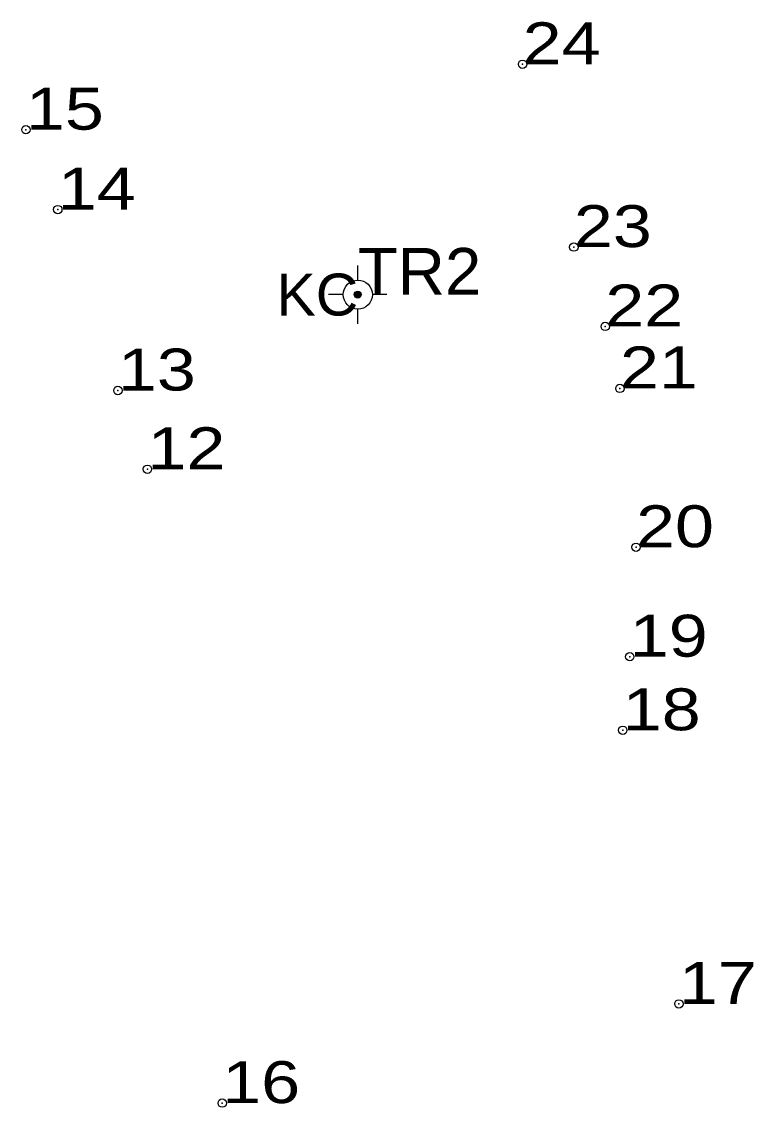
# Model space of a CAD drawing. Header units: metres. Extents: x 532174 to 552144, y 1836538 to 1851588.
# Drawn here: x 535701.45 to 535732.87, y 1837453.04 to 1837499.66 of the extents above; entities that cross this region are included whole.
import ezdxf
from ezdxf.enums import TextEntityAlignment as Align

# ---------------------------------------------------------------- set-up
doc = ezdxf.new("R2010")
doc.units = ezdxf.units.M
doc.header["$LTSCALE"] = 0.72
doc.header["$PDMODE"] = 32
doc.header["$PDSIZE"] = 0.36
doc.layers.add('12', color=7, linetype='Continuous')
doc.layers.add('9', color=7, linetype='Continuous')
doc.layers.add('7', color=7, linetype='Continuous', lineweight=13)

msp = doc.modelspace()

# ---------------------------------------------------------------- hatches: boundary and pattern name
at = {"layer": '7'}
msp.add_hatch(color=256, dxfattribs=at).paths.add_polyline_path([(535715.8815, 1837487.7875, 1), (535715.8815, 1837488.0875, 1)])

# ---------------------------------------------------------------- linework, layer by layer
for p, q in [((535715.88, 1837488.56), (535715.88, 1837489.19)), ((535715.26, 1837487.94), (535714.63, 1837487.94)), ((535717.13, 1837487.94), (535716.51, 1837487.94)), ((535715.88, 1837486.69), (535715.88, 1837487.31))]:
    msp.add_line(p, q, dxfattribs=at)
for radius in [0.625, 0.15]:
    msp.add_circle((535715.8815, 1837487.9375), radius, dxfattribs=at)
for p in [(535722.96, 1837497.83), (535701.63, 1837495.02), (535703, 1837491.59), (535725.16, 1837489.98), (535726.51, 1837486.57), (535705.58, 1837483.82), (535727.14, 1837483.91), (535706.85, 1837480.44), (535727.83, 1837477.09), (535727.56, 1837472.39), (535727.26, 1837469.23), (535729.67, 1837457.48), (535710.06, 1837453.22)]:
    msp.add_point(p, dxfattribs=at)

# ---------------------------------------------------------------- texts
at = {"layer": '12', "width": 1.25}
for s, p in [('24', (535722.96, 1837497.83)), ('15', (535701.63, 1837495.02)), ('14', (535703, 1837491.59)), ('23', (535725.16, 1837489.98)), ('22', (535726.51, 1837486.57)), ('21', (535727.14, 1837483.91)), ('13', (535705.58, 1837483.82)), ('12', (535706.85, 1837480.44)), ('20', (535727.83, 1837477.09)), ('19', (535727.56, 1837472.39)), ('18', (535727.26, 1837469.23)), ('17', (535729.67, 1837457.48)), ('16', (535710.06, 1837453.22))]:
    msp.add_text(s, height=1.8, dxfattribs=at).set_placement(p)
at = {"layer": '7', "width": 1.05}
msp.add_text('TR2', height=2, dxfattribs=at).set_placement((535715.88, 1837487.94))
at = {"layer": '9', "width": 1.05}
msp.add_text('KC', height=1.8, dxfattribs=at).set_placement((535715.9, 1837487.04), align=Align.RIGHT)

doc.saveas('drawing.dxf')
